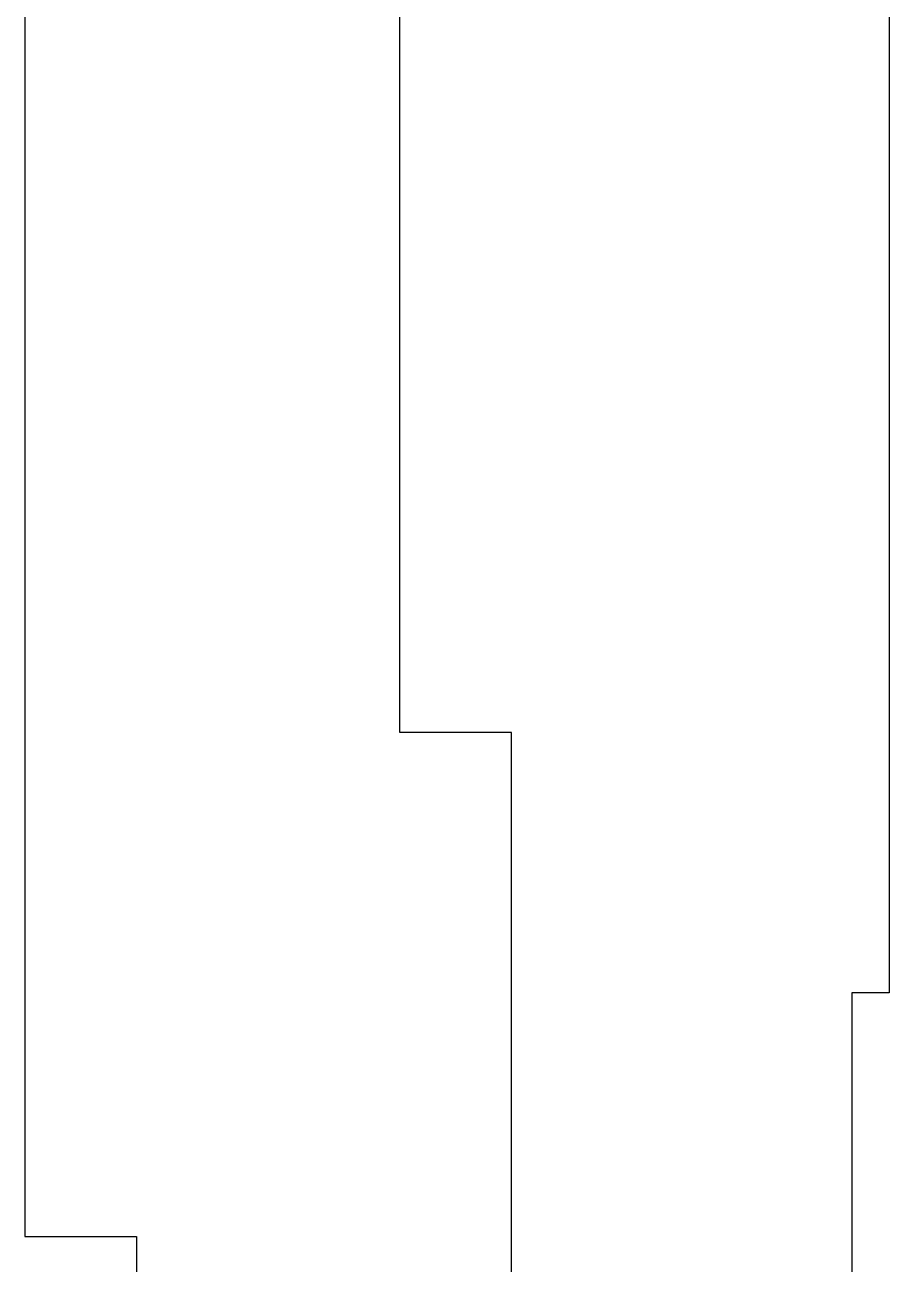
# Model space of a CAD drawing. Extents: x 13 to 543, y 34 to 294.
# Drawn here: x 172.11 to 195.33, y 204.47 to 237.77 of the extents above; entities that cross this region are included whole.
import ezdxf

# ---------------------------------------------------------------- set-up
doc = ezdxf.new("R2010")
doc.units = 0
doc.layers.add('Stand___Spine_003_contour', color=7, linetype='CONTINUOUS')

msp = doc.modelspace()

# ---------------------------------------------------------------- linework, layer by layer
at = {"layer": 'Stand___Spine_003_contour', "color": 7}
for points in [[(182.18122, 119.759295), (182.18122, 129.909294), (185.181224, 129.909294), (185.181224, 144.759272), (182.18122, 144.759272), (182.18122, 203.909284), (185.181224, 203.909284), (185.181224, 218.759288), (182.18122, 218.759288), (182.18122, 268.909286), (185.181224, 268.909286), (185.181224, 278.759273), (182.18122, 278.759273), (182.18122, 288.909272)], [(195.331223, 288.909272), (195.331223, 211.759286), (194.33123, 211.759286), (194.33123, 197.909275), (195.331223, 197.909275), (195.331223, 119.759295)], [(172.110807, 264.067144), (172.110807, 205.217146)], [(172.110807, 205.217146), (175.110812, 205.217146)], [(175.110812, 205.217146), (175.110812, 190.067157)]]:
    msp.add_lwpolyline(points, dxfattribs=at)

doc.saveas('drawing.dxf')
